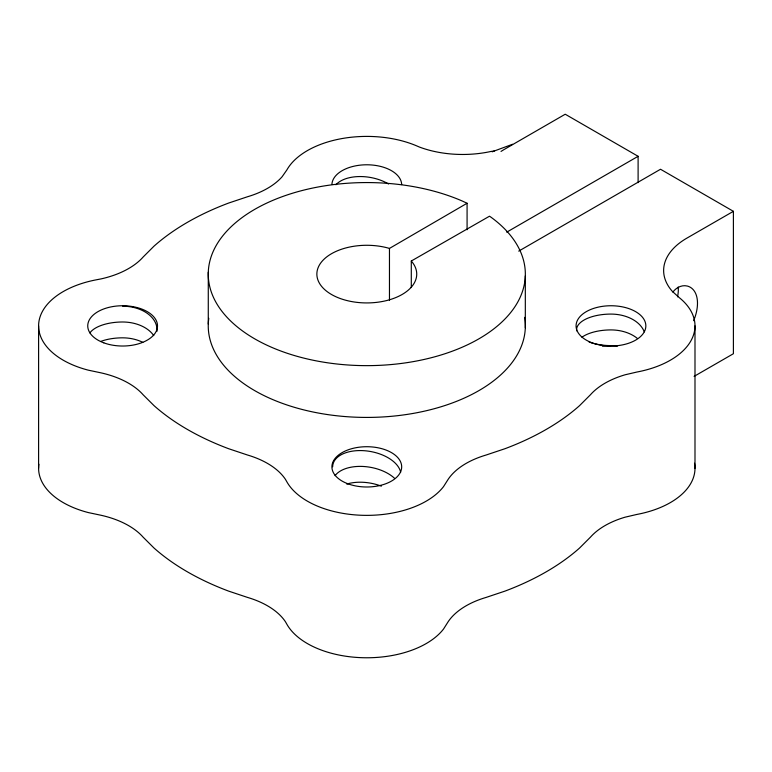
<?xml version="1.0" encoding="UTF-8"?>
<svg xmlns="http://www.w3.org/2000/svg" width="772" height="772" viewBox="0 0 772 772"><rect width="100%" height="100%" fill="white"/><g stroke="black" fill="none" stroke-linecap="round" stroke-linejoin="round"><path stroke-width="1.16" d="M672.875 292.086C676.156 287.676 681.753 284.636 687.321 286.045A34.885 20.149 -60 0 1 693.652 320.698M638.106 182.626L638.106 156.301L565.229 114.227L504.695 149.179A87.197 50.344 -60 0 0 501.009 151.437M467.079 203.258L462.505 201.125A158.549 91.54 0 0 0 211.673 255.185A158.549 91.54 0 0 0 403.187 363.197A158.549 91.54 0 0 0 490.934 217.164L489.516 216.199L411.293 261.013A49.939 28.834 0 0 1 374.603 302.576A49.939 28.834 0 0 1 317.475 269.592A49.939 28.834 0 0 1 389.464 248.42L467.079 203.258L467.079 229.757M506.712 232.16L638.106 156.301M518.716 251.122L660.523 169.251L733.4 211.325L733.4 353.721L694.096 376.379M733.4 211.325L686.848 238.152A79.275 45.77 0 0 0 672.277 291.295L678.945 297.374A84.032 48.511 0 0 1 636.929 372.027L625.059 374.796A79.275 45.77 0 0 0 590.416 394.791L579.55 405.657A253.679 146.458 0 0 1 504.956 448.715L486.138 455.017A79.275 45.77 0 0 0 448.117 479.393L443.562 486.582A84.032 48.511 0 0 1 362.396 515.3A84.032 48.511 0 0 1 286.875 481.844L285.457 479.373A79.275 45.77 0 0 0 247.445 454.998L228.637 448.715A253.679 146.458 0 0 1 154.043 405.657L143.138 394.791A79.275 45.77 0 0 0 100.92 372.837L88.452 370.203A84.032 48.511 0 0 1 38.716 323.343A84.032 48.511 0 0 1 96.664 279.744L100.949 278.924A79.275 45.77 0 0 0 143.177 256.98L154.043 246.123A253.679 146.458 0 0 1 228.637 203.055L247.455 196.763A79.275 45.77 0 0 0 282.098 176.759L286.875 169.927A84.032 48.511 0 0 1 416.185 145.667L419.505 147.085A79.275 45.77 0 0 0 491.088 151.428L494.273 151.003L512.569 144.267M492.15 151.823L494.273 151.003M694.993 325.89L694.993 468.286M525.317 275.913L525.317 327.695M411.293 261.013L411.293 287.551M389.464 248.42L389.464 300.279M208.276 272.294L208.276 324.076M38.6 325.89L38.6 468.286M38.899 464.223A84.032 48.511 0 0 0 88.452 512.608L100.92 515.242A79.275 45.77 0 0 1 143.138 537.187L154.043 548.052A253.679 146.458 0 0 0 228.637 591.12L247.445 597.393A79.275 45.77 0 0 1 285.457 621.769L286.875 624.249A84.032 48.511 0 0 0 362.396 657.705A84.032 48.511 0 0 0 443.562 628.987L448.117 621.788A79.275 45.77 0 0 1 486.138 597.412L504.956 591.12A253.679 146.458 0 0 0 579.55 548.052L590.416 537.196A79.275 45.77 0 0 1 625.059 517.192L636.929 514.422A84.032 48.511 0 0 0 694.53 463.219M524.651 317.35A158.549 91.54 0 0 1 367.655 417.42A158.549 91.54 0 0 1 208.787 318.334M331.95 183.968A34.885 20.14 0 0 1 367.347 164.783A34.885 20.14 0 0 1 401.672 184.605M678.202 287.03A34.47 15.894 -60 0 1 677.546 296.844M335.926 184.769A34.479 19.705 9.8 0 1 388.557 184.006M610.961 345.605A34.479 15.758 0 0 1 589.055 341.977M576.636 330.831A34.479 15.758 0 0 1 610.961 314.079A34.479 23.662 0 0 1 644.273 331.863M637.45 338.493A34.479 23.662 0 0 0 610.961 329.914A34.479 15.758 0 0 0 581.934 337.219M617.397 346.165A34.479 23.662 0 0 0 610.961 345.731A34.479 15.758 0 0 0 602.411 346.223M332.655 466.857A34.479 19.705 9.8 0 1 364.654 450.742A34.479 19.705 9.8 0 1 400.658 472.242M335.067 475.658A34.479 19.705 9.8 0 1 362.531 466.433A34.479 19.705 9.8 0 1 394.405 478.157M346.734 484.073A34.479 19.705 9.8 0 1 381.329 486.167M89.919 332.877A34.479 15.758 0 0 1 122.632 321.992A34.479 23.662 0 0 1 153.744 335.588M122.632 306.185A34.479 23.662 0 0 1 156.957 331.333M142.83 342.353A34.479 23.662 0 0 0 122.632 337.827A34.479 15.758 0 0 0 100.727 341.436M592.114 342.836A34.885 20.14 0 0 0 645.807 326.836A34.885 20.14 0 0 0 594.961 307.989A34.885 20.14 0 0 0 592.114 342.836M103.786 342.836A34.885 20.14 0 0 0 157.469 326.836A34.885 20.14 0 0 0 106.632 307.989A34.885 20.14 0 0 0 103.786 342.836M347.95 483.803A34.885 20.14 0 0 0 401.643 467.803A34.885 20.14 0 0 0 350.797 448.957A34.885 20.14 0 0 0 347.95 483.803"/></g></svg>
